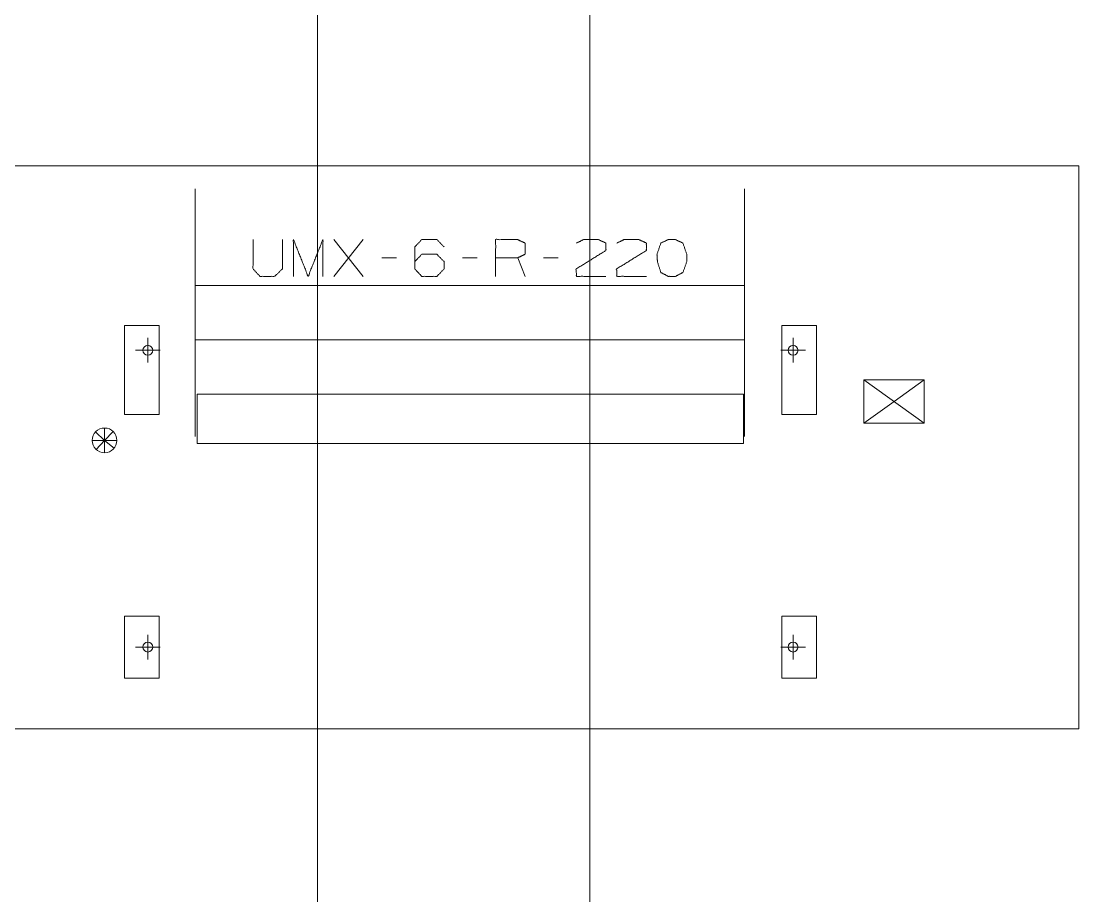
# Model space of a CAD drawing. Header units: millimetres. Extents: x 3056 to 110866, y 16649 to 58349.
# Drawn here: x 78308 to 82583, y 30720 to 34254 of the extents above; entities that cross this region are included whole.
import ezdxf

# ---------------------------------------------------------------- set-up
doc = ezdxf.new("R2010")
doc.units = ezdxf.units.MM
doc.layers.add('1', color=7, linetype='Continuous', true_color=0xffffff)

msp = doc.modelspace()

# ---------------------------------------------------------------- linework, layer by layer
at = {"layer": '1', "color": 143, "linetype": 'Continuous', "lineweight": 13}
for p, q in [((79506.5, 54003.3), (79506.5, 17870.4)), ((80606.5, 17870.4), (80606.5, 53903.3))]:
    msp.add_line(p, q, dxfattribs=at)
at = {"layer": '1', "color": 80, "linetype": 'Continuous', "lineweight": 13}
for p, q in [((76956.5, 33669.3), (82583.5, 33669.3)), ((76956.5, 33669.3), (82583.5, 33669.3)), ((82583.5, 33669.3), (82583.5, 31395.3)), ((82583.5, 33669.3), (82583.5, 31395.3)), ((79572.6, 33223), (79691.3, 33371.4)), ((79691.3, 33223), (79572.6, 33371.4)), ((79825.1, 33298), (79765.7, 33298)), ((80151.9, 33298), (80092.6, 33298)), ((80345.1, 33223), (80315.4, 33298)), ((80478.8, 33298), (80419.4, 33298)), ((81231.5, 33185.5), (79011.5, 33185.5)), ((78726, 33024.3), (78726, 32664.3)), ((78866, 33024.3), (78726, 33024.3)), ((78866, 32664.3), (78866, 33024.3)), ((81383, 33024.3), (81383, 32664.3)), ((81523, 33024.3), (81383, 33024.3)), ((81523, 32664.3), (81523, 33024.3)), ((78820.5, 32974.3), (78820.5, 32874.3)), ((79011.5, 32966.4), (81231.5, 32966.4)), ((81428.5, 32974.3), (81428.5, 32874.3)), ((78770.5, 32924.3), (78870.5, 32924.3)), ((81378.5, 32924.3), (81478.5, 32924.3)), ((81714.5, 32630.3), (81714.5, 32804.3)), ((81958.5, 32630.3), (81714.5, 32804.3)), ((81714.5, 32804.3), (81958.5, 32804.3)), ((81958.5, 32804.3), (81836.5, 32717.3)), ((81958.5, 32804.3), (81958.5, 32630.3)), ((79020.5, 32747.3), (81228.5, 32747.3)), ((79020.5, 32547.3), (79020.5, 32747.3)), ((81228.5, 32747.3), (81228.5, 32547.3)), ((81714.5, 32630.3), (81836.5, 32717.3)), ((78726, 32664.3), (78866, 32664.3)), ((81383, 32664.3), (81523, 32664.3)), ((81958.5, 32630.3), (81714.5, 32630.3)), ((78645.5, 32560.3), (78609.1, 32594.6)), ((78645.5, 32560.3), (78645.5, 32610.3)), ((78645.5, 32560.3), (78679.8, 32596.7)), ((78645.5, 32560.3), (78595.5, 32560.3)), ((78645.5, 32560.3), (78611.1, 32523.9)), ((78645.5, 32560.3), (78684.3, 32528.8)), ((78645.5, 32560.3), (78645.5, 32510.3)), ((78645.5, 32560.3), (78695.5, 32560.3)), ((81228.5, 32547.3), (79020.5, 32547.3)), ((78726, 31850.3), (78726, 31600.3)), ((78866, 31850.3), (78726, 31850.3)), ((78866, 31600.3), (78866, 31850.3)), ((81383, 31850.3), (81383, 31600.3)), ((81523, 31850.3), (81383, 31850.3)), ((81523, 31600.3), (81523, 31850.3)), ((78820.5, 31775.3), (78820.5, 31675.3)), ((81428.5, 31775.3), (81428.5, 31675.3)), ((78770.5, 31725.3), (78870.5, 31725.3)), ((81378.5, 31725.3), (81478.5, 31725.3)), ((78726, 31600.3), (78866, 31600.3)), ((81383, 31600.3), (81523, 31600.3)), ((82583.5, 31395.3), (76956.5, 31395.3)), ((82583.5, 31395.3), (76956.5, 31395.3))]:
    msp.add_line(p, q, dxfattribs=at)
for centre, radius in [((78820.5, 32924.3), 20), ((81428.5, 32924.3), 20), ((78645.5, 32560.3), 50), ((78820.5, 31725.3), 20), ((81428.5, 31725.3), 20)]:
    msp.add_circle(centre, radius, dxfattribs=at)
for points, knots in [([(79011.5, 33575.9), (79011.5, 33575.8), (79011.5, 33575.7), (79011.5, 33575.3), (79011.5, 33574.6), (79011.5, 33573.8), (79011.5, 33572.8), (79011.5, 33571.5), (79011.5, 33570.1), (79011.5, 33568.4), (79011.5, 33566.6), (79011.5, 33564.5), (79011.5, 33562.2), (79011.5, 33559.8), (79011.5, 33557.1), (79011.5, 33554.2), (79011.5, 33551.1), (79011.5, 33549.5), (79011.5, 33546.2), (79011.5, 33542.6), (79011.5, 33538.9), (79011.5, 33534.9), (79011.5, 33530.8), (79011.5, 33526.4), (79011.5, 33521.9), (79011.5, 33517.2), (79011.5, 33512.3), (79011.5, 33507.2), (79011.5, 33502), (79011.5, 33496.6), (79011.5, 33491), (79011.5, 33485.2), (79011.5, 33479.3), (79011.5, 33473.1), (79011.5, 33466.9), (79011.5, 33460.4), (79011.5, 33453.8), (79011.5, 33447.1), (79011.5, 33440.2), (79011.5, 33436.6), (79011.5, 33429.5), (79011.5, 33422.2), (79011.5, 33414.8), (79011.5, 33407.2), (79011.5, 33399.5), (79011.5, 33391.6), (79011.5, 33383.7), (79011.5, 33375.6), (79011.5, 33367.3), (79011.5, 33359), (79011.5, 33350.5), (79011.5, 33341.9), (79011.5, 33337.6), (79011.5, 33328.9), (79011.5, 33320), (79011.5, 33311.1), (79011.5, 33302), (79011.5, 33292.9), (79011.5, 33283.7), (79011.5, 33274.3), (79011.5, 33264.9), (79011.5, 33255.4), (79011.5, 33245.9), (79011.5, 33236.3), (79011.5, 33231.4), (79011.5, 33221.7), (79011.5, 33211.9), (79011.5, 33202.1), (79011.5, 33192.2), (79011.5, 33182.2), (79011.5, 33172.2), (79011.5, 33162.2), (79011.5, 33152.1), (79011.5, 33142), (79011.5, 33131.9), (79011.5, 33121.8), (79011.5, 33111.6), (79011.5, 33101.4), (79011.5, 33091.2), (79011.5, 33081), (79011.5, 33075.9)], [0, 0, 0.000206, 0.000519, 0.001355, 0.002598, 0.004265, 0.006339, 0.008832, 0.011732, 0.01505, 0.01877, 0.022902, 0.027443, 0.032385, 0.037735, 0.043482, 0.049625, 0.052795, 0.059537, 0.066665, 0.074179, 0.082084, 0.090366, 0.099034, 0.108072, 0.117481, 0.127254, 0.137393, 0.147892, 0.158745, 0.169953, 0.181499, 0.19339, 0.205613, 0.218171, 0.231051, 0.244253, 0.257768, 0.27159, 0.278654, 0.292931, 0.307499, 0.322358, 0.337498, 0.352918, 0.368602, 0.384551, 0.400755, 0.417206, 0.433907, 0.450835, 0.467996, 0.476632, 0.494126, 0.511827, 0.529729, 0.547831, 0.56612, 0.584587, 0.60323, 0.622037, 0.640997, 0.66011, 0.679367, 0.689061, 0.708513, 0.728087, 0.747772, 0.767558, 0.787449, 0.807425, 0.827481, 0.847605, 0.867798, 0.888044, 0.908338, 0.928668, 0.949025, 0.969409, 0.989803, 1, 1]), ([(81231.5, 33075.9), (81231.5, 33086.1), (81231.5, 33096.3), (81231.5, 33106.5), (81231.5, 33116.7), (81231.5, 33126.9), (81231.5, 33137), (81231.5, 33147.1), (81231.5, 33157.2), (81231.5, 33167.2), (81231.5, 33177.2), (81231.5, 33187.2), (81231.5, 33197.1), (81231.5, 33207), (81231.5, 33216.8), (81231.5, 33226.6), (81231.5, 33231.4), (81231.5, 33241.1), (81231.5, 33250.7), (81231.5, 33260.2), (81231.5, 33269.6), (81231.5, 33279), (81231.5, 33283.7), (81231.5, 33292.9), (81231.5, 33302), (81231.5, 33311.1), (81231.5, 33320), (81231.5, 33328.9), (81231.5, 33337.6), (81231.5, 33346.3), (81231.5, 33354.8), (81231.5, 33363.2), (81231.5, 33371.5), (81231.5, 33379.7), (81231.5, 33387.7), (81231.5, 33395.6), (81231.5, 33403.4), (81231.5, 33411), (81231.5, 33418.5), (81231.5, 33422.2), (81231.5, 33429.5), (81231.5, 33436.6), (81231.5, 33443.6), (81231.5, 33450.4), (81231.5, 33457.1), (81231.5, 33463.6), (81231.5, 33470), (81231.5, 33476.2), (81231.5, 33482.2), (81231.5, 33488.1), (81231.5, 33493.8), (81231.5, 33499.3), (81231.5, 33504.6), (81231.5, 33509.8), (81231.5, 33514.8), (81231.5, 33519.6), (81231.5, 33524.2), (81231.5, 33528.6), (81231.5, 33532.8), (81231.5, 33536.9), (81231.5, 33540.7), (81231.5, 33544.4), (81231.5, 33547.9), (81231.5, 33551.1), (81231.5, 33554.2), (81231.5, 33557.1), (81231.5, 33559.8), (81231.5, 33562.2), (81231.5, 33564.5), (81231.5, 33566.6), (81231.5, 33568.4), (81231.5, 33570.1), (81231.5, 33571.5), (81231.5, 33572.8), (81231.5, 33573.8), (81231.5, 33574.6), (81231.5, 33575.3), (81231.5, 33575.7), (81231.5, 33575.8), (81231.5, 33575.9)], [0, 0, 0.020394, 0.040788, 0.061161, 0.081508, 0.101822, 0.122095, 0.142314, 0.162476, 0.182568, 0.202587, 0.22252, 0.242359, 0.262102, 0.281729, 0.301245, 0.310939, 0.330259, 0.349446, 0.368481, 0.387367, 0.406094, 0.415413, 0.43388, 0.452169, 0.470271, 0.488173, 0.505874, 0.523368, 0.54064, 0.55769, 0.574502, 0.59108, 0.60741, 0.623487, 0.639309, 0.654861, 0.670138, 0.68514, 0.692501, 0.707069, 0.721346, 0.735321, 0.748989, 0.762351, 0.775389, 0.788111, 0.800498, 0.812558, 0.824274, 0.835651, 0.846679, 0.857358, 0.867676, 0.877635, 0.887224, 0.896447, 0.9053, 0.913772, 0.921868, 0.929578, 0.936902, 0.943834, 0.950375, 0.956518, 0.962265, 0.967615, 0.972557, 0.977098, 0.98123, 0.98495, 0.988268, 0.991168, 0.993661, 0.995735, 0.997402, 0.998645, 0.999481, 0.999794, 1, 1]), ([(79245.7, 33371.4), (79245.7, 33252.7), (79273.8, 33223), (79333.2, 33223), (79364.4, 33252.7), (79364.4, 33371.4)], [0, 0, 0.311782, 0.419154, 0.575052, 0.688218, 1, 1]), ([(79409.1, 33223), (79409.1, 33371.4), (79468.5, 33223), (79527.9, 33371.4), (79527.9, 33223)], [0, 0, 0.240728, 0.499998, 0.759272, 1, 1]), ([(79899.4, 33282.4), (79927.6, 33312.1), (79988.5, 33312.1), (80018.2, 33282.4), (80018.2, 33252.7), (79988.5, 33223), (79927.6, 33223), (79899.4, 33252.7), (79899.4, 33341.7), (79927.6, 33371.4), (79988.5, 33371.4), (80018.2, 33341.7)], [0, 0, 0.074328, 0.185085, 0.261392, 0.315347, 0.391654, 0.502411, 0.576739, 0.738608, 0.812936, 0.923693, 1, 1]), ([(80226.3, 33223), (80226.3, 33371.4), (80315.4, 33371.4), (80345.1, 33357.4), (80345.1, 33312.1), (80315.4, 33298), (80226.3, 33298)], [0, 0, 0.33923, 0.542769, 0.617838, 0.721392, 0.796461, 1, 1]), ([(80553.2, 33357.4), (80581.3, 33371.4), (80642.3, 33371.4), (80671.9, 33357.4), (80671.9, 33327.7), (80551.6, 33252.7), (80553.2, 33223), (80671.9, 33223)], [0, 0, 0.070634, 0.207509, 0.281307, 0.347997, 0.66647, 0.733253, 1, 1]), ([(80716.6, 33357.4), (80744.8, 33371.4), (80805.7, 33371.4), (80835.4, 33357.4), (80835.4, 33327.7), (80715.1, 33252.7), (80716.6, 33223), (80835.4, 33223)], [0, 0, 0.070626, 0.207516, 0.281306, 0.347998, 0.666471, 0.733256, 1, 1]), ([(80953.5, 33223), (80983.2, 33238.6), (80998.8, 33282.4), (80998.8, 33312.1), (80983.2, 33357.4), (80953.5, 33371.4), (80923.8, 33371.4), (80894.1, 33357.4), (80878.5, 33312.1), (80880.1, 33282.4), (80894.1, 33238.6), (80923.8, 33223), (80953.5, 33223)], [0, 0, 0.076279, 0.18189, 0.249386, 0.35835, 0.43304, 0.50053, 0.57521, 0.684178, 0.751767, 0.856241, 0.93251, 1, 1]), ([(79011.5, 33075.9), (79011.5, 33065.7), (79011.5, 33055.6), (79011.5, 33045.4), (79011.5, 33035.2), (79011.5, 33025), (79011.5, 33014.9), (79011.5, 33009.8), (79011.5, 32999.7), (79011.5, 32989.7), (79011.5, 32979.7), (79011.5, 32969.7), (79011.5, 32959.7), (79011.5, 32949.8), (79011.5, 32940), (79011.5, 32930.2), (79011.5, 32920.5), (79011.5, 32910.8), (79011.5, 32901.2), (79011.5, 32891.7), (79011.5, 32882.3), (79011.5, 32872.9), (79011.5, 32863.6), (79011.5, 32854.4), (79011.5, 32849.9), (79011.5, 32840.8), (79011.5, 32831.9), (79011.5, 32823), (79011.5, 32814.3), (79011.5, 32805.6), (79011.5, 32797.1), (79011.5, 32788.7), (79011.5, 32780.4), (79011.5, 32772.2), (79011.5, 32764.2), (79011.5, 32756.3), (79011.5, 32748.5), (79011.5, 32740.9), (79011.5, 32733.4), (79011.5, 32726), (79011.5, 32718.8), (79011.5, 32715.3), (79011.5, 32708.3), (79011.5, 32704.8), (79011.5, 32698.1), (79011.5, 32691.5), (79011.5, 32685), (79011.5, 32678.8), (79011.5, 32672.6), (79011.5, 32666.7), (79011.5, 32660.9), (79011.5, 32655.3), (79011.5, 32649.9), (79011.5, 32644.6), (79011.5, 32639.6), (79011.5, 32634.7), (79011.5, 32630), (79011.5, 32625.5), (79011.5, 32621.1), (79011.5, 32617), (79011.5, 32613), (79011.5, 32609.3), (79011.5, 32605.7), (79011.5, 32602.3), (79011.5, 32599.2), (79011.5, 32596.2), (79011.5, 32593.4), (79011.5, 32590.9), (79011.5, 32588.5), (79011.5, 32586.3), (79011.5, 32584.3), (79011.5, 32582.6), (79011.5, 32581), (79011.5, 32579.7), (79011.5, 32578.5), (79011.5, 32577.6), (79011.5, 32577.2), (79011.5, 32576.6), (79011.5, 32576.2), (79011.5, 32576), (79011.5, 32575.9)], [0, 0, 0.020399, 0.040788, 0.061161, 0.081513, 0.101827, 0.122094, 0.132207, 0.152399, 0.172524, 0.192579, 0.212555, 0.232441, 0.252232, 0.271917, 0.29149, 0.310943, 0.330262, 0.349445, 0.368484, 0.38737, 0.406097, 0.42465, 0.443027, 0.452171, 0.470274, 0.488176, 0.505876, 0.523371, 0.540643, 0.557687, 0.574504, 0.591083, 0.607413, 0.623489, 0.639311, 0.654863, 0.67014, 0.685142, 0.699858, 0.714283, 0.721347, 0.735322, 0.742233, 0.755748, 0.768951, 0.781831, 0.794388, 0.806611, 0.818502, 0.830048, 0.841251, 0.852104, 0.862602, 0.872746, 0.88252, 0.891929, 0.900967, 0.909629, 0.917916, 0.925816, 0.933336, 0.940464, 0.9472, 0.953545, 0.959492, 0.965038, 0.970187, 0.974928, 0.979262, 0.983194, 0.986713, 0.989819, 0.992518, 0.994804, 0.996672, 0.997397, 0.998645, 0.999481, 0.999894, 1, 1]), ([(81231.5, 32575.9), (81231.5, 32576.1), (81231.5, 32576.4), (81231.5, 32576.9), (81231.5, 32577.2), (81231.5, 32578.1), (81231.5, 32579.1), (81231.5, 32580.4), (81231.5, 32581.8), (81231.5, 32583.5), (81231.5, 32585.3), (81231.5, 32587.4), (81231.5, 32589.7), (81231.5, 32590.9), (81231.5, 32593.4), (81231.5, 32596.2), (81231.5, 32599.2), (81231.5, 32602.3), (81231.5, 32605.7), (81231.5, 32609.3), (81231.5, 32613), (81231.5, 32617), (81231.5, 32621.1), (81231.5, 32625.5), (81231.5, 32630), (81231.5, 32634.7), (81231.5, 32639.6), (81231.5, 32642.1), (81231.5, 32647.3), (81231.5, 32652.6), (81231.5, 32658.1), (81231.5, 32663.8), (81231.5, 32669.7), (81231.5, 32675.7), (81231.5, 32681.9), (81231.5, 32685), (81231.5, 32691.5), (81231.5, 32698.1), (81231.5, 32701.5), (81231.5, 32708.3), (81231.5, 32715.3), (81231.5, 32718.8), (81231.5, 32726), (81231.5, 32733.4), (81231.5, 32740.9), (81231.5, 32748.5), (81231.5, 32756.3), (81231.5, 32764.2), (81231.5, 32772.2), (81231.5, 32780.4), (81231.5, 32788.7), (81231.5, 32797.1), (81231.5, 32805.6), (81231.5, 32814.3), (81231.5, 32823), (81231.5, 32831.9), (81231.5, 32840.8), (81231.5, 32849.9), (81231.5, 32859), (81231.5, 32868.2), (81231.5, 32877.6), (81231.5, 32887), (81231.5, 32896.4), (81231.5, 32906), (81231.5, 32915.6), (81231.5, 32925.3), (81231.5, 32935.1), (81231.5, 32940), (81231.5, 32949.8), (81231.5, 32959.7), (81231.5, 32969.7), (81231.5, 32979.7), (81231.5, 32989.7), (81231.5, 32999.7), (81231.5, 33009.8), (81231.5, 33020), (81231.5, 33030.1), (81231.5, 33040.3), (81231.5, 33050.5), (81231.5, 33060.6), (81231.5, 33070.8), (81231.5, 33075.9)], [0, 0, 0.000212, 0.000831, 0.001873, 0.002603, 0.004265, 0.006339, 0.008832, 0.011732, 0.015049, 0.018775, 0.022908, 0.027442, 0.029813, 0.034962, 0.040508, 0.046455, 0.0528, 0.059536, 0.066664, 0.074184, 0.082084, 0.090371, 0.099033, 0.108071, 0.11748, 0.127254, 0.132323, 0.142647, 0.15332, 0.164348, 0.175725, 0.187441, 0.1995, 0.211888, 0.218169, 0.231049, 0.244252, 0.251009, 0.264678, 0.278653, 0.285717, 0.300142, 0.314858, 0.32986, 0.345137, 0.360689, 0.376511, 0.392587, 0.408917, 0.425496, 0.442313, 0.459357, 0.476629, 0.494124, 0.511824, 0.529726, 0.547829, 0.566117, 0.584584, 0.603227, 0.622033, 0.640999, 0.660112, 0.679363, 0.698752, 0.718267, 0.728083, 0.747768, 0.767559, 0.787445, 0.807421, 0.827476, 0.847601, 0.867793, 0.888039, 0.908333, 0.928663, 0.949026, 0.969404, 0.989798, 1, 1])]:
    msp.add_open_spline(points, degree=1, knots=knots, dxfattribs=at)

doc.saveas('drawing.dxf')
